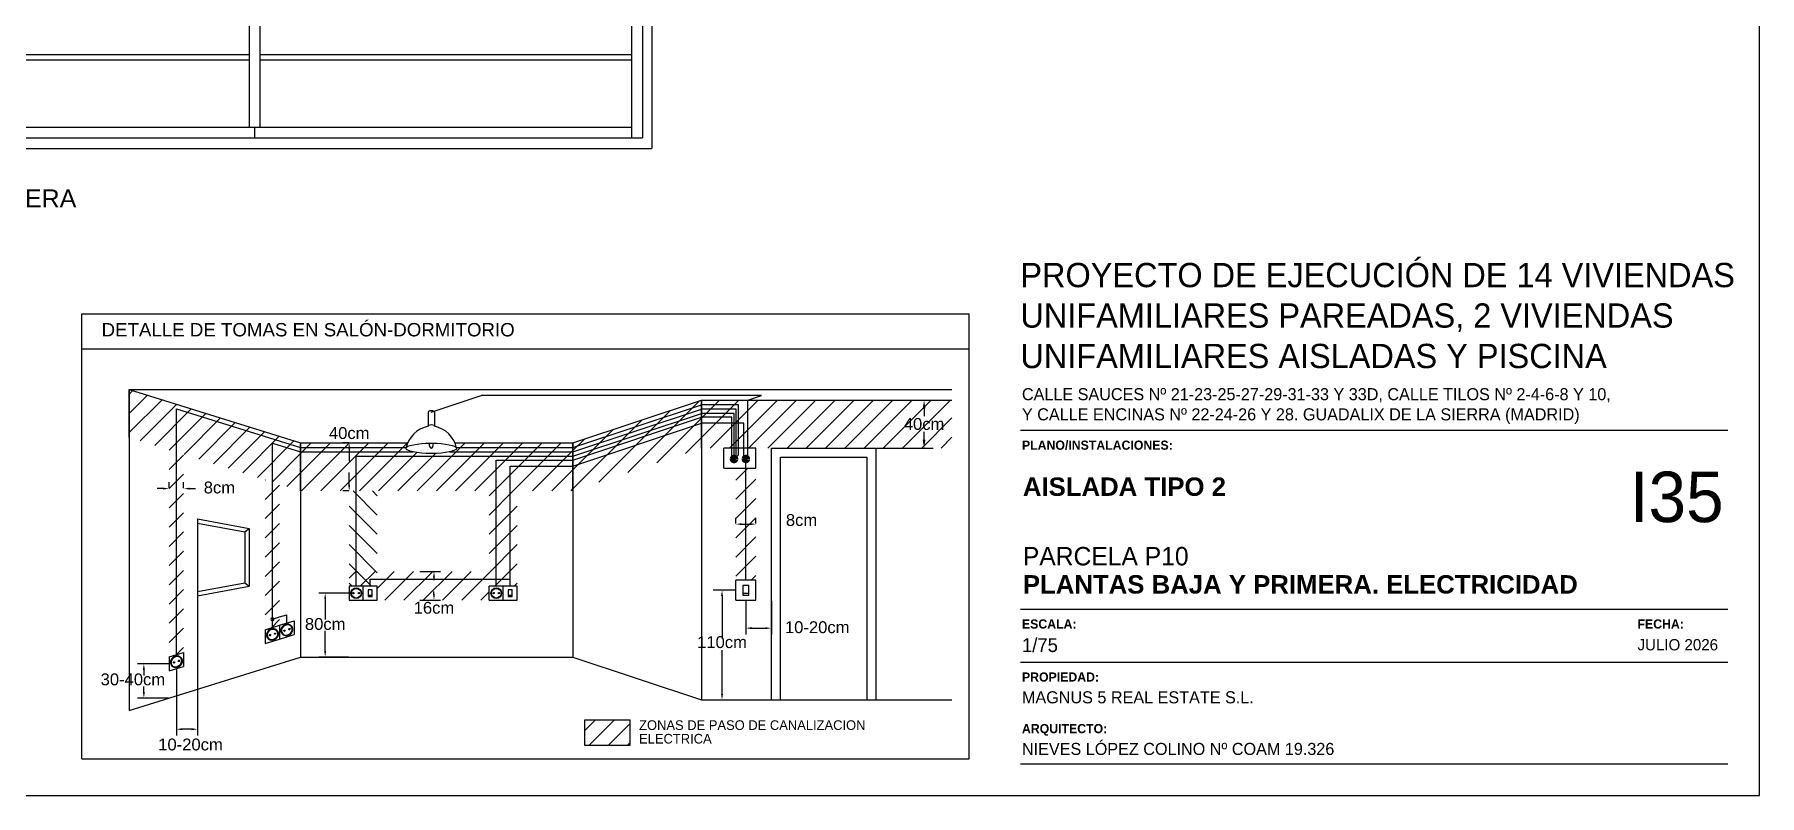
# Model space of a CAD drawing. Header units: millimetres. Extents: x 441156 to 441876, y 4514765 to 4515211.
# Drawn here: x 441377.67 to 441394.01, y 4514917.17 to 4514924.38 of the extents above; entities that cross this region are included whole.
import ezdxf
from ezdxf.enums import TextEntityAlignment as Align

# ---------------------------------------------------------------- set-up
doc = ezdxf.new("R2010")
doc.units = ezdxf.units.MM
doc.linetypes.add('CONTINUA', pattern=[0])
doc.linetypes.add('RAYITAS', pattern=[0.375, 0.25, -0.125])
doc.layers.add('01_cartela', color=6, linetype='Continuous', plot=False)
for name, color, linetype in [('01_mono PRIMERA', 2, 'Continuous'), ('01_proyección', 4, 'RAYITAS'), ('01_texto cartela', 5, 'Continuous'), ('01_textos', 7, 'Continuous'), ('CALEFAC_NOTAS', 7, 'Continuous'), ('CIRCUITOS SUELO RADIANTE', 1, 'Continuous'), ('INGIN ELECTRICIDAD TEXTO', 7, 'Continuous')]:
    doc.layers.add(name, color=color, linetype=linetype)
doc.styles.add('Century Gothic', font='', dxfattribs={"height": 2})
doc.styles.add('Century Gothic_3', font='', dxfattribs={"height": 4.5})
doc.styles.add('Century Gothic_5', font='', dxfattribs={"height": 2.5})
doc.styles.add('Century Gothic_6', font='', dxfattribs={"height": 11})
doc.styles.add('Estilo1', font='swissel.ttf')
doc.styles.add('NIEVES2', font='sanss___.ttf')
doc.styles.add('NIEVES3', font='swisseb.ttf')
doc.styles.add('TEXTOINS_100_Century', font='', dxfattribs={"height": 0.13})
doc.styles.get('Century Gothic').set_extended_font_data('Century Gothic')
doc.styles.get('Century Gothic_3').set_extended_font_data('Century Gothic')
doc.styles.get('Century Gothic_5').set_extended_font_data('Century Gothic')
doc.styles.get('Century Gothic_6').set_extended_font_data('Century Gothic')
doc.styles.get('TEXTOINS_100_Century').set_extended_font_data('Century Gothic')
pattern_1 = [(45, (441315.95127, 4514888.25052), (-0.09113505, 0.09113505), [])]

# ---------------------------------------------------------------- blocks, each defined once
blk = doc.blocks.new('A$C11D349B9')
at = {"layer": '01_mono PRIMERA', "color": 254}
for p, q in [((1.433, 9.295), (1.433, 13.7)), ((2.933, 13.7, 0), (1.433, 13.7, 0)), ((2.933, 13.4, 0), (2.933, 13.7, 0)), ((2.933, 13.7, 0), (4.433, 13.7, 0)), ((5.983, 13.7, 0), (4.433, 13.7, 0)), ((4.433, 13.4, 0), (4.433, 13.7, 0)), ((5.983, 13.4, 0), (5.983, 13.7, 0)), ((7.483, 13.7, 0), (5.983, 13.7, 0)), ((9.553, 13.7, 0), (7.483, 13.7, 0)), ((7.483, 13.4, 0), (7.483, 13.7, 0)), ((9.553, 10.6), (9.553, 13.7)), ((1.733, 13.175), (1.733, 13.4)), ((2.933, 13.4, 0), (1.733, 13.4, 0)), ((2.933, 13.47, 0), (4.433, 13.47, 0)), ((2.933, 13.4, 0), (4.433, 13.4, 0)), ((2.983, 13.47, 0), (2.983, 13.4, 0)), ((2.983, 13.442, 0), (3.383, 13.442, 0)), ((2.983, 13.428, 0), (3.383, 13.428, 0)), ((3.383, 13.47, 0), (3.383, 13.4, 0)), ((3.433, 13.47, 0), (3.433, 13.4, 0)), ((3.483, 13.47, 0), (3.483, 13.4, 0)), ((3.483, 13.442, 0), (4.383, 13.442, 0)), ((3.483, 13.428, 0), (4.383, 13.428, 0)), ((4.383, 13.47, 0), (4.383, 13.4, 0)), ((4.968, 13.4, 0), (4.433, 13.4, 0)), ((4.968, 9.665), (4.968, 13.4)), ((5.458, 13.4, 0), (5.983, 13.4, 0)), ((7.483, 13.47, 0), (5.983, 13.47, 0)), ((7.483, 13.4, 0), (5.983, 13.4, 0)), ((6.033, 13.47, 0), (6.033, 13.4, 0)), ((6.933, 13.442, 0), (6.033, 13.442, 0)), ((6.933, 13.428, 0), (6.033, 13.428, 0)), ((6.933, 13.47, 0), (6.933, 13.4, 0)), ((6.983, 13.47, 0), (6.983, 13.4, 0)), ((7.033, 13.47, 0), (7.033, 13.4, 0)), ((7.433, 13.442, 0), (7.033, 13.442, 0)), ((7.433, 13.428, 0), (7.033, 13.428, 0)), ((7.433, 13.47, 0), (7.433, 13.4, 0)), ((9.253, 13.4, 0), (7.483, 13.4, 0)), ((9.253, 13.175), (9.253, 13.4)), ((1.733, 9.665), (1.733, 12.825)), ((5.068, 9.665), (5.068, 12.825)), ((9.253, 11.025), (9.253, 12.825)), ((9.128, 10.75), (6.603, 10.75)), ((6.603, 9.665), (6.603, 10.75)), ((8.953, 10.65), (6.703, 10.65)), ((6.703, 9.565), (6.703, 10.65)), ((6.973, 9.665), (6.973, 10.65)), ((7.243, 9.665), (7.243, 10.65)), ((7.513, 9.665), (7.513, 10.65)), ((7.783, 9.665), (7.783, 10.65)), ((8.053, 9.75), (8.053, 10.65)), ((8.053, 9.75), (8.953, 10.65)), ((8.953, 9.405), (8.953, 10.65)), ((9.353, 9.405), (9.353, 10.6)), ((9.353, 10.6, 0), (9.553, 10.6, 0)), ((4.877, 10.388), (4.835, 10.388)), ((4.835, 10.388), (4.835, 9.665)), ((4.877, 10.388), (4.877, 9.565)), ((5.789, 10.388), (5.831, 10.388)), ((5.789, 10.388), (5.789, 9.565)), ((5.831, 10.388), (5.831, 9.665)), ((4.102, 9.665), (1.733, 9.665)), ((4.152, 9.665), (4.102, 9.665)), ((4.102, 9.665), (4.102, 9.565)), ((4.152, 9.665), (4.152, 9.565)), ((4.927, 9.665), (4.835, 9.665)), ((4.927, 9.665), (4.927, 9.565)), ((4.927, 9.665), (4.968, 9.665)), ((5.739, 9.665), (5.068, 9.665)), ((5.739, 9.665), (5.831, 9.665)), ((5.739, 9.665), (5.739, 9.565)), ((6.514, 9.665), (6.564, 9.665)), ((6.514, 9.665), (6.514, 9.565)), ((6.603, 9.665), (6.564, 9.665)), ((6.564, 9.665), (6.603, 9.665)), ((6.564, 9.665), (6.564, 9.565)), ((6.703, 9.665), (8.053, 9.665)), ((8.053, 9.75), (8.953, 9.75)), ((8.053, 9.48), (8.053, 9.75)), ((3.968, 9.565), (2.608, 9.565, 0)), ((2.608, 9.38, 0), (2.608, 9.565, 0)), ((3.968, 9.515), (3.968, 9.565)), ((3.968, 9.515), (3.968, 9.423)), ((3.968, 9.515), (4.068, 9.515)), ((4.102, 9.565), (4.068, 9.565)), ((4.068, 9.515), (4.068, 9.565)), ((4.068, 9.465), (4.068, 9.515)), ((4.102, 9.565), (4.152, 9.565)), ((4.877, 9.565), (4.927, 9.565)), ((5.739, 9.565), (4.927, 9.565)), ((5.789, 9.565), (5.739, 9.565)), ((6.564, 9.565), (6.514, 9.565)), ((6.703, 9.565), (6.564, 9.565)), ((6.703, 9.565), (6.703, 8.58)), ((6.703, 9.565), (8.053, 9.565)), ((6.973, 9.565), (6.973, 8.58)), ((7.243, 9.565), (7.243, 8.58)), ((7.513, 9.565), (7.513, 8.58)), ((7.783, 9.565), (7.783, 8.58)), ((8.053, 9.48), (8.953, 9.48)), ((8.053, 9.48), (8.053, 8.58)), ((8.053, 9.48), (8.953, 8.58)), ((2.608, 9.38, 0), (1.858, 9.38, 0)), ((1.858, 9.295), (1.858, 9.38, 0)), ((1.858, 7.955), (1.858, 9.355)), ((2.608, 9.355), (1.858, 9.355)), ((2.582, 9.329), (1.884, 9.329)), ((1.884, 9.329), (1.884, 7.981)), ((2.582, 7.981), (2.582, 9.329)), ((2.608, 9.355), (2.608, 9.38, 0)), ((2.608, 7.955), (2.608, 9.355)), ((3.244, 9.465), (3.244, 9.423)), ((3.244, 9.465), (4.068, 9.465)), ((3.244, 9.423), (3.968, 9.423)), ((8.953, 9.405), (8.953, 8.655)), ((8.953, 9.405), (9.353, 9.405)), ((8.953, 9.355), (9.023, 9.355)), ((8.981, 8.705), (8.981, 9.355)), ((8.995, 8.705), (8.995, 9.355)), ((9.023, 9.405), (9.023, 8.655)), ((9.353, 9.405), (9.353, 8.655)), ((1.858, 9.295, 0), (1.433, 9.295)), ((1.433, 8.595), (1.433, 9.295)), ((1.788, 8.595), (1.788, 9.295)), ((1.858, 9.245), (1.788, 9.245)), ((1.816, 8.645), (1.816, 9.245)), ((1.83, 8.645), (1.83, 9.245)), ((1.858, 8.595), (1.858, 9.295)), ((2.118, 9.275), (2.348, 9.275)), ((1.977, 8.237), (1.963, 9.116)), ((2.019, 8.237), (2.007, 8.989)), ((2.143, 9.115), (2.323, 9.115)), ((2.447, 8.237), (2.459, 8.989)), ((2.489, 8.237), (2.503, 9.116)), ((3.968, 8.74), (3.968, 8.69)), ((3.968, 8.74), (4.068, 8.74)), ((3.968, 7.955), (3.968, 8.69)), ((3.968, 8.69), (4.068, 8.69)), ((4.068, 8.69), (4.068, 8.74)), ((4.068, 8.58), (4.068, 8.69)), ((8.953, 8.705), (9.023, 8.705)), ((1.433, 7.68), (1.433, 8.595)), ((1.433, 8.595), (1.858, 8.595)), ((1.858, 8.645), (1.788, 8.645)), ((1.858, 8.595), (1.858, 7.955)), ((3.069, 8.545, 0), (2.897, 8.545, 0)), ((3.968, 8.505), (3.358, 8.505, 0)), ((3.358, 7.955, 0), (3.358, 8.505, 0)), ((4.068, 8.58), (4.268, 8.58)), ((4.068, 8.53), (4.068, 7.955)), ((4.068, 8.53), (4.068, 7.955)), ((4.068, 8.53), (4.218, 8.53)), ((4.218, 8.53), (4.218, 7.955)), ((5.283, 8.58, 0), (4.268, 8.58)), ((4.268, 8.58), (4.268, 7.955)), ((5.283, 8.555, 0), (4.268, 8.555)), ((5.419, 8.58), (5.283, 8.58)), ((5.283, 8.58, 0), (5.283, 7.955, 0)), ((5.419, 8.58), (5.469, 8.58)), ((5.419, 8.48), (5.419, 8.58)), ((5.469, 8.48), (5.469, 8.58)), ((6.194, 7.756), (6.194, 8.58)), ((6.194, 8.58), (6.244, 8.58)), ((8.953, 8.58), (6.244, 8.58)), ((6.244, 8.48), (6.244, 8.58)), ((8.953, 8.655), (9.353, 8.655)), ((8.953, 8.655), (8.953, 8.58)), ((9.353, 3), (9.353, 8.655)), ((2.847, 8.495, 0), (2.843, 8.285, 0)), ((2.943, 8.305, 0), (2.943, 8.365, 0)), ((3.023, 8.305, 0), (3.023, 8.365, 0)), ((3.119, 8.495, 0), (3.123, 8.285, 0)), ((5.419, 8.48), (5.383, 8.48)), ((5.383, 8.48, 0), (5.383, 7.855, 0)), ((5.469, 8.48), (5.419, 8.48)), ((6.244, 8.48), (6.153, 8.48)), ((6.153, 7.756), (6.153, 8.48)), ((6.283, 8.48), (6.244, 8.48)), ((6.283, 8.48), (6.244, 8.48)), ((6.283, 7.855), (6.283, 8.48)), ((6.333, 8.205), (6.333, 8.48)), ((6.783, 8.48), (6.333, 8.48)), ((6.783, 8.48), (6.783, 7.905)), ((8.928, 8.48), (6.833, 8.48)), ((6.833, 8.48), (6.833, 7.855)), ((3.073, 8.235, 0), (2.893, 8.235, 0)), ((3.013, 8.295, 0), (2.953, 8.295, 0)), ((6.333, 8.205), (6.633, 8.205)), ((6.633, 7.905), (6.633, 8.205)), ((2.066, 8.035), (2.027, 7.995)), ((2.067, 8.012), (2.133, 8.012)), ((2.067, 8.012), (2.067, 7.997)), ((2.167, 8.05), (2.102, 8.05)), ((2.167, 8.092), (2.22, 8.092)), ((2.167, 8.05), (2.22, 8.05)), ((2.22, 8.005), (2.22, 8.142)), ((2.246, 8.142), (2.246, 8.005)), ((2.246, 8.092), (2.299, 8.092)), ((2.246, 8.05), (2.299, 8.05)), ((2.299, 8.05), (2.364, 8.05)), ((2.399, 8.012), (2.333, 8.012)), ((2.399, 7.997), (2.399, 8.012)), ((2.4, 8.035), (2.439, 7.995)), ((2.817, 8.082, 0), (2.815, 7.955, 0)), ((3.149, 8.082, 0), (3.151, 7.955, 0)), ((3.648, 8.111, 0), (3.678, 8.112, 0)), ((3.968, 7.955, 0), (1.858, 7.955, 0)), ((2.608, 7.955), (1.858, 7.955)), ((1.884, 7.981), (2.582, 7.981)), ((2.067, 7.997), (2.133, 7.997)), ((2.133, 5.055), (2.133, 7.855)), ((5.383, 7.855, 0), (2.133, 7.855, 0)), ((2.333, 7.997), (2.399, 7.997)), ((3.566, 7.957, 0), (3.567, 7.972, 0)), ((3.757, 7.955, 0), (3.569, 7.955, 0)), ((3.76, 7.957, 0), (3.759, 7.972, 0)), ((4.218, 7.955), (4.068, 7.955)), ((5.283, 7.955), (4.268, 7.955)), ((6.283, 7.855), (6.833, 7.855)), ((6.633, 7.905), (6.783, 7.905)), ((8.428, 7.855), (6.833, 7.855)), ((8.428, 6.63), (8.428, 7.855)), ((8.928, 7.855, 0), (9.053, 7.855, 0)), ((9.053, 6.63), (9.053, 7.855)), ((6.194, 7.756), (6.153, 7.756)), ((1.833, 7.68), (1.433, 7.68)), ((1.833, 4.63), (1.833, 7.68)), ((6.408, 6.63), (6.408, 5.055)), ((7.133, 6.63, 0), (6.408, 6.63)), ((7.133, 6.63, 0), (7.133, 6.53, 0)), ((8.328, 6.63, 0), (9.053, 6.63, 0)), ((8.328, 6.53, 0), (8.328, 6.63, 0)), ((6.508, 6.53), (6.508, 5.055)), ((7.133, 6.53, 0), (6.508, 6.53, 0)), ((7.133, 6.53, 0), (6.508, 6.53, 0)), ((7.133, 4.93, 0), (7.133, 6.53, 0)), ((8.328, 6.53, 0), (8.928, 6.53, 0)), ((8.378, 6.53, 0), (8.378, 4.93, 0)), ((8.928, 6.53, 0), (8.928, 4.93, 0)), ((8.926, 6.215, 0), (8.911, 6.214, 0)), ((8.928, 6.212, 0), (8.928, 6.024, 0)), ((8.771, 6.103, 0), (8.771, 6.134, 0)), ((8.926, 6.022, 0), (8.911, 6.023, 0)), ((8.926, 5.438, 0), (8.911, 5.437, 0)), ((8.928, 5.247, 0), (8.928, 5.435, 0)), ((8.771, 5.356, 0), (8.771, 5.326, 0)), ((8.926, 5.244, 0), (8.911, 5.245, 0)), ((2.258, 4.93), (2.828, 4.93, 0)), ((2.828, 4.93), (2.828, 4.63)), ((5.628, 4.93, 0), (2.828, 4.93)), ((2.878, 4.93), (2.878, 4.86)), ((4.578, 4.93, 0), (4.578, 4.86, 0)), ((4.628, 4.93, 0), (4.628, 4.86, 0)), ((4.678, 4.93, 0), (4.678, 4.86, 0)), ((5.578, 4.93, 0), (5.578, 4.86, 0)), ((5.628, 4.93, 0), (6.283, 4.93, 0)), ((5.628, 4.93, 0), (5.628, 4.63, 0)), ((6.408, 5.055), (6.283, 5.055)), ((6.283, 4.93, 0), (6.283, 5.055, 0)), ((6.358, 5.055), (6.358, 5.055)), ((6.508, 5.055), (6.633, 5.055)), ((6.558, 5.055), (6.558, 5.055)), ((6.633, 4.93, 0), (6.633, 5.055, 0)), ((6.633, 4.93, 0), (7.133, 4.93, 0)), ((7.133, 4.05, 0), (7.133, 4.93, 0)), ((8.328, 4.93, 0), (8.928, 4.93)), ((8.328, 4.93, 0), (8.328, 4.894, 0)), ((5.628, 4.86, 0), (2.828, 4.86)), ((2.878, 4.902, 0), (4.578, 4.902, 0)), ((2.878, 4.888, 0), (4.578, 4.888, 0)), ((5.578, 4.902, 0), (4.678, 4.902, 0)), ((5.578, 4.888, 0), (4.678, 4.888, 0)), ((8.328, 4.894, 0), (8.328, 4.866, 0)), ((8.328, 4.866, 0), (8.328, 4.83, 0)), ((8.328, 4.83, 0), (8.928, 4.83)), ((8.928, 4.83, 0), (8.928, 3.3, 0)), ((1.833, 4.63), (2.828, 4.63)), ((1.833, 3), (1.833, 4.63)), ((1.853, 4.63), (1.853, 3.02)), ((1.883, 4.63), (1.883, 3.05)), ((2.828, 4.63), (5.628, 4.63, 0)), ((5.628, 4.63), (6.808, 4.63)), ((6.808, 3), (6.808, 4.63)), ((8.387, 4.584, 0), (8.597, 4.588, 0)), ((8.801, 4.614, 0), (8.928, 4.616, 0)), ((8.338, 4.534, 0), (8.338, 4.362, 0)), ((8.578, 4.488, 0), (8.518, 4.488, 0)), ((8.588, 4.478, 0), (8.588, 4.418, 0)), ((8.648, 4.538, 0), (8.648, 4.358, 0)), ((8.387, 4.312, 0), (8.597, 4.308, 0)), ((8.578, 4.408, 0), (8.518, 4.408, 0)), ((8.801, 4.282, 0), (8.928, 4.28, 0)), ((7.233, 3.3), (7.383, 3.3)), ((8.083, 3.3, 0), (7.383, 3.3, 0)), ((7.383, 3.3, 0), (7.383, 3, 0)), ((7.433, 3.3, 0), (7.433, 3.23, 0)), ((8.033, 3.272, 0), (7.433, 3.272, 0)), ((8.033, 3.3, 0), (8.033, 3.23, 0)), ((8.083, 3.3), (8.928, 3.3)), ((8.083, 3.3, 0), (8.083, 3, 0)), ((8.083, 3.23, 0), (7.383, 3.23, 0)), ((8.033, 3.258, 0), (7.433, 3.258, 0)), ((1.833, 3), (6.808, 3)), ((1.833, 3), (1.833, 0)), ((1.853, 3.02), (6.808, 3.02)), ((1.883, 3.05), (6.808, 3.05)), ((1.923, 3), (1.923, 0.1)), ((2.023, 0.1), (2.023, 3)), ((5.543, 0.2, 0), (5.543, 3, 0)), ((5.643, 0.2, 0), (5.643, 3, 0)), ((6.808, 3), (7.383, 3)), ((8.083, 3, 0), (7.383, 3, 0)), ((8.083, 3), (9.353, 3, 0)), ((9.163, 0.1, 0), (9.163, 3, 0)), ((9.263, 3, 0), (9.263, 0.1, 0)), ((9.353, 3, 0), (9.353, 0, 0)), ((2.023, 2.9, 0), (5.543, 2.9, 0)), ((5.643, 2.9, 0), (9.163, 2.9, 0)), ((5.543, 2.262, 0), (2.023, 2.262, 0)), ((5.543, 2.212, 0), (2.023, 2.212, 0)), ((9.163, 2.262, 0), (5.643, 2.262, 0)), ((9.163, 2.212, 0), (5.643, 2.212, 0)), ((5.543, 1.575, 0), (2.023, 1.575, 0)), ((5.543, 1.525, 0), (2.023, 1.525, 0)), ((9.163, 1.575, 0), (5.643, 1.575, 0)), ((9.163, 1.525, 0), (5.643, 1.525, 0)), ((5.543, 0.887, 0), (2.023, 0.887, 0)), ((5.543, 0.837, 0), (2.023, 0.837, 0)), ((9.163, 0.887, 0), (5.643, 0.887, 0)), ((9.163, 0.837, 0), (5.643, 0.837, 0)), ((2.023, 0.2, 0), (9.163, 0.2, 0)), ((5.593, 0.1, 0), (5.593, 0.2, 0)), ((5.593, 0.1, 0), (5.593, 0.2, 0)), ((1.923, 0.1, 0), (9.263, 0.1, 0)), ((1.833, 0, 0), (9.353, 0, 0))]:
    blk.add_line(p, q, dxfattribs=at)
for points in [[(5.458, 13.4), (5.458, 12.825)], [(1.733, 13.175), (1.858, 13.175), (1.858, 12.825)], [(9.253, 12.825), (9.128, 12.825), (9.128, 13.175)], [(9.128, 13.175), (9.253, 13.175)], [(1.858, 12.825), (1.733, 12.825)], [(5.458, 12.825), (5.068, 12.825)], [(9.128, 10.75), (9.128, 11.025)], [(9.128, 11.025), (9.253, 11.025)], [(8.928, 8.48), (8.928, 7.855)], [(2.133, 5.055), (2.258, 5.055), (2.258, 4.93)], [(7.233, 3.3), (7.233, 4.05), (7.133, 4.05)]]:
    blk.add_lwpolyline(points, dxfattribs=at)
for points in [[(1.808, 12.875), (1.558, 12.875), (1.558, 13.125), (1.808, 13.125), (1.808, 12.875)], [(5.408, 12.875), (5.158, 12.875), (5.158, 13.125), (5.408, 13.125), (5.408, 12.875)], [(9.178, 13.125), (9.428, 13.125), (9.428, 12.875), (9.178, 12.875), (9.178, 13.125)], [(9.178, 10.975), (9.428, 10.975), (9.428, 10.725), (9.178, 10.725), (9.178, 10.975)], [(2.538, 9.45), (1.858, 9.45), (1.858, 9.595), (2.538, 9.595)], [(1.808, 7.905), (1.558, 7.905), (1.558, 8.155), (1.808, 8.155), (1.808, 7.905)], [(6.583, 7.905), (6.333, 7.905), (6.333, 8.155), (6.583, 8.155), (6.583, 7.905)], [(8.978, 7.905), (9.228, 7.905), (9.228, 8.155), (8.978, 8.155), (8.978, 7.905)], [(2.208, 4.755), (1.958, 4.755), (1.958, 5.005), (2.208, 5.005), (2.208, 4.755)], [(6.583, 4.755), (6.333, 4.755), (6.333, 5.005), (6.583, 5.005), (6.583, 4.755)], [(8.978, 4.755), (9.228, 4.755), (9.228, 5.005), (8.978, 5.005), (8.978, 4.755)], [(8.928, 4.05), (7.233, 4.05), (7.233, 3.3), (8.928, 3.3)], [(8.878, 4), (7.283, 4), (7.283, 3.35), (8.878, 3.35)], [(6.933, 3.125), (7.183, 3.125), (7.183, 3.375), (6.933, 3.375), (6.933, 3.125)], [(8.978, 3.125), (9.228, 3.125), (9.228, 3.375), (8.978, 3.375), (8.978, 3.125)]]:
    blk.add_lwpolyline(points, close=True, dxfattribs=at)
at = {"layer": '01_mono PRIMERA', "color": 254, "elevation": 0, "flags": 128}
for points in [[(3.164, 7.955, 0.414214), (3.168, 7.959), (3.168, 7.96), (3.158, 8.58, 0.436396), (3.154, 8.585), (2.812, 8.585, 0.436396), (2.808, 8.58), (2.798, 7.96), (2.798, 7.959, 0.414214), (2.802, 7.955)], [(8.928, 4.629, 0.414214), (8.924, 4.633), (8.923, 4.633), (8.302, 4.623, 0.436396), (8.298, 4.619), (8.298, 4.277, 0.436396), (8.302, 4.273), (8.923, 4.263), (8.924, 4.263, 0.414214), (8.928, 4.267)]]:
    blk.add_lwpolyline(points, format="xyb", close=True, dxfattribs=at)
at = {"layer": '01_mono PRIMERA', "color": 254, "elevation": 0}
blk.add_lwpolyline([(7.778, 4.894), (8.928, 4.894), (8.928, 4.866), (7.778, 4.866)], close=True, dxfattribs=at)
at = {"layer": '01_mono PRIMERA', "color": 254}
for centre, radius in [((2.233, 8.265), 0.0275), ((2.863, 8.175, 0), 0.01), ((3.103, 8.175, 0), 0.01), ((3.663, 8.202, 0), 0.036), ((2.983, 8.035, 0), 0.051), ((8.68, 6.118, 0), 0.036), ((8.68, 5.341, 0), 0.036), ((8.708, 4.568, 0), 0.01), ((8.848, 4.448, 0), 0.051), ((8.708, 4.328, 0), 0.01)]:
    blk.add_circle(centre, radius, dxfattribs=at)
for centre, radius, start, end in [((4.877, 9.665), 0.725, 93.2758, 180), ((5.789, 9.665), 0.725, 0, 86.7242), ((3.968, 9.465), 0.725, 183.2758, 270), ((2.117, 9.121), 0.154, 89.317, 181.6763), ((2.349, 9.121), 0.154, 358.3237, 90.683), ((2.139, 8.982), 0.132, 88.598, 177.0747), ((2.327, 8.982), 0.132, 2.9253, 91.402), ((2.897, 8.495, 0), 0.05, 90, 179.076), ((3.069, 8.495, 0), 0.05, 0.924, 90), ((2.983, 8.365, 0), 0.04, 0, 180), ((3.663, 8.202, 0), 0.243, 294.8749, 245.1251), ((3.663, 8.202, 0), 0.213, 292.0656, 248.0564), ((6.194, 8.48), 0.725, 180, 266.7242), ((2.167, 8.24), 0.19, 180.9132, 270), ((2.167, 8.24), 0.148, 180.8545, 270), ((2.299, 8.24), 0.148, 270, 359.079), ((2.299, 8.24), 0.19, 270, 359.0249), ((2.893, 8.285, 0), 0.05, 179.076, 270), ((2.953, 8.305, 0), 0.01, 180, 270), ((3.013, 8.305, 0), 0.01, 270, 0), ((3.073, 8.285, 0), 0.05, 270, 0.924), ((2.102, 8), 0.05, 90, 135), ((2.133, 8.005), 0.017, 206.179, 153.821), ((2.133, 8.005), 0.0075, 270, 90), ((2.233, 8.005), 0.019, 133.1736, 46.8264), ((2.333, 8.005), 0.017, 26.179, 333.821), ((2.333, 8.005), 0.0075, 90, 270), ((2.364, 8), 0.05, 45.1537, 90), ((2.824, 8.081, 0), 0.007, 93.0641, 179.076), ((2.983, 5.11, 0), 2.982, 86.9359, 93.0641), ((3.142, 8.081, 0), 0.007, 0.924, 86.9359), ((3.859, 7.958, 0), 0.279, 163.1835, 180.617), ((3.729, 7.997, 0), 0.143, 134.3044, 163.1835), ((3.663, 8.064, 0), 0.0498, 107.9532, 134.3044), ((3.663, 8.064, 0), 0.0498, 45.6956, 72.5904), ((3.598, 7.997, 0), 0.143, 16.8165, 45.6956), ((3.468, 7.958, 0), 0.279, 359.383, 16.8165), ((1.991, 8.031), 0.05, 270, 314.9968), ((2.233, 8.005), 0.013, 180, 0), ((2.475, 8.031), 0.05, 224.9908, 270), ((3.554, 7.971, 0), 0.0128, 3.786, 59.4709), ((3.569, 7.957, 0), 0.0027, 186.6841, 270), ((3.757, 7.957, 0), 0.0027, 270, 353.3159), ((3.772, 7.971, 0), 0.0128, 120.5291, 176.214), ((8.68, 6.118, 0), 0.243, 24.8749, 335.1251), ((8.68, 6.118, 0), 0.213, 22.0656, 338.0564), ((8.912, 6.227, 0), 0.0128, 210.5291, 266.214), ((8.925, 6.212, 0), 0.0027, 0, 83.3159), ((8.819, 6.119, 0), 0.0498, 135.6956, 162.5904), ((8.819, 6.119, 0), 0.0498, 197.9532, 224.3044), ((8.886, 6.053, 0), 0.143, 106.8165, 135.6956), ((8.886, 6.184, 0), 0.143, 224.3044, 253.1835), ((8.925, 5.923, 0), 0.279, 89.383, 106.8165), ((8.925, 6.314, 0), 0.279, 253.1835, 270.617), ((8.912, 6.01, 0), 0.0128, 93.786, 149.4709), ((8.925, 6.024, 0), 0.0027, 276.6841, 0), ((8.68, 5.341, 0), 0.243, 24.8749, 335.1251), ((8.68, 5.341, 0), 0.213, 21.9436, 337.9344), ((8.886, 5.275, 0), 0.143, 106.8165, 135.6956), ((8.925, 5.145, 0), 0.279, 89.383, 106.8165), ((8.912, 5.45, 0), 0.0128, 210.5291, 266.214), ((8.925, 5.435, 0), 0.0027, 0, 83.3159), ((8.819, 5.341, 0), 0.0498, 135.6956, 162.0468), ((8.819, 5.341, 0), 0.0498, 197.4096, 224.3044), ((8.886, 5.406, 0), 0.143, 224.3044, 253.1835), ((8.925, 5.536, 0), 0.279, 253.1835, 270.617), ((8.912, 5.232, 0), 0.0128, 93.786, 149.4709), ((8.925, 5.247, 0), 0.0027, 276.6841, 0), ((8.388, 4.534, 0), 0.05, 90.924, 180), ((8.598, 4.538, 0), 0.05, 0, 90.924), ((11.772, 4.448, 0), 2.982, 176.9359, 183.0641), ((8.801, 4.607, 0), 0.007, 90.924, 176.9359), ((8.518, 4.448, 0), 0.04, 90, 270), ((8.578, 4.478, 0), 0.01, 0, 90), ((8.578, 4.418, 0), 0.01, 270, 0), ((8.388, 4.362, 0), 0.05, 180, 269.076), ((8.598, 4.358, 0), 0.05, 269.076, 0), ((8.801, 4.289, 0), 0.007, 183.0641, 269.076), ((8.568, 3.675), 0.04, 0.0137, 180.0137), ((8.568, 3.675), 0.04, 180.0137, 0.0137)]:
    blk.add_arc(centre, radius, start, end, dxfattribs=at)
at = {"layer": '01_mono PRIMERA', "color": 254, "extrusion": (0, 0, -1)}
blk.add_ellipse((2.233, 8.142), major_axis=(-0.013, 0), ratio=0.955769, start_param=0, end_param=3.141593, dxfattribs=at)
at = {"layer": '01_proyección', "color": 120, "ltscale": 0.25}
for p, q in [((5.693, 11.265, 0), (5.068, 11.265, 0)), ((5.693, 11.165, 0), (5.068, 11.165, 0)), ((5.693, 11.265, 0), (5.693, 9.665, 0)), ((4.068, 10.265), (1.733, 10.265)), ((3.968, 9.665, 0), (3.968, 10.265, 0)), ((4.068, 9.665, 0), (4.068, 10.265, 0))]:
    blk.add_line(p, q, dxfattribs=at)
at = {"layer": '01_mono PRIMERA', "color": 254, "style": 'NIEVES2'}
for s, height, p in [('2', 0.103, (6.772, 10.517)), ('3', 0.103, (7.042, 10.517)), ('6', 0.103, (7.852, 10.517)), ('4', 0.103, (7.312, 10.517)), ('5', 0.103, (7.582, 10.517)), ('7', 0.103, (8.122, 10.517)), ('8', 0.103, (8.878, 10.416)), ('9', 0.103, (8.878, 9.606)), ('10', 0.1026, (8.843, 9.336)), ('17', 0.1026, (6.615, 8.615)), ('16', 0.1026, (6.885, 8.615)), ('15', 0.1026, (7.155, 8.615)), ('14', 0.1026, (7.425, 8.615)), ('13', 0.1026, (7.695, 8.615)), ('12', 0.1026, (7.965, 8.615)), ('11', 0.1026, (8.724, 8.615))]:
    blk.add_text(s, height=height, dxfattribs=at).set_placement(p, align=Align.CENTER)

msp = doc.modelspace()

# ---------------------------------------------------------------- hatches: boundary and pattern name
at = {"layer": 'INGIN ELECTRICIDAD TEXTO'}
h = msp.add_hatch(dxfattribs=at)
h.set_pattern_fill('ANSI31', color=4, scale=0.040594, style=0)
h.set_pattern_definition(pattern_1)
h.paths.add_polyline_path([(441378.56520928, 4514920.56298286), (441378.56520928, 4514921.0176303), (441380.18895013, 4514920.51021128), (441380.18895013, 4514920.05556384)])
h = msp.add_hatch(dxfattribs=at)
h.set_pattern_fill('ANSI31', color=4, scale=0.040594, style=0)
h.set_pattern_definition(pattern_1)
h.paths.add_polyline_path([(441382.77029531, 4514920.05556384), (441382.77029531, 4514920.51021128), (441383.98810095, 4514920.9161465), (441383.98810095, 4514920.46149906)])
edge = h.paths.add_edge_path()
edge.add_line((441382.75217728, 4514920.05556384), (441382.77029531, 4514920.07368187))
h = msp.add_hatch(dxfattribs=at)
h.set_pattern_fill('ANSI31', color=4, scale=0.040594, style=0)
h.set_pattern_definition(pattern_1)
h.paths.add_polyline_path([(441386.35924258, 4514920.46149906), (441386.35924258, 4514920.9161465), (441383.98810095, 4514920.9161465), (441383.98810095, 4514920.46149906)])
h = msp.add_hatch(dxfattribs=at)
h.set_pattern_fill('ANSI31', color=4, scale=0.040594, style=0)
h.set_pattern_definition(pattern_1)
h.paths.add_polyline_path([(441378.94561044, 4514918.48167385), (441379.08216468, 4514918.52434705), (441379.08216468, 4514920.4014343), (441378.94561044, 4514920.4441075)])
h = msp.add_hatch(dxfattribs=at)
h.set_pattern_fill('ANSI31', color=4, scale=0.040594, style=0)
h.set_pattern_definition(pattern_1)
h.paths.add_polyline_path([(441384.50321025, 4514919.20998961), (441384.31285682, 4514919.20998961), (441384.31285682, 4514920.27127404), (441384.50321025, 4514920.27127404)])
h = msp.add_hatch(dxfattribs=at)
h.set_pattern_fill('ANSI31', color=4, scale=0.040594, style=0)
h.set_pattern_definition([(135, (441446.94167, 4514888.25052), (0.09113505, 0.09113505), [])])
h.paths.add_polyline_path([(441380.91627588, 4514920.05556384), (441380.64978108, 4514920.05556384), (441380.64978108, 4514919.15292211), (441380.78302848, 4514919.15292211), (441380.91627588, 4514919.15292211)])
h = msp.add_hatch(dxfattribs=at)
h.set_pattern_fill('ANSI31', color=4, scale=0.040594, style=0)
h.set_pattern_definition(pattern_1)
h.paths.add_polyline_path([(441381.97666438, 4514920.05556384), (441382.24315918, 4514920.05556384), (441382.24315918, 4514919.15292211), (441382.10991178, 4514919.15292211), (441381.97666438, 4514919.15292211)])
h = msp.add_hatch(dxfattribs=at)
h.set_pattern_fill('ANSI31', color=4, scale=0.040594, style=0)
h.set_pattern_definition(pattern_1)
h.paths.add_polyline_path([(441381.97666438, 4514919.0197646), (441380.91627588, 4514919.0197646), (441380.91627588, 4514919.15292211), (441380.78302848, 4514919.15292211), (441380.64978108, 4514919.15292211), (441380.64978108, 4514919.29294484), (441381.97666438, 4514919.29294484)])
h = msp.add_hatch(dxfattribs=at)
h.set_pattern_fill('ANSI31', color=4, scale=0.040594, style=0)
h.set_pattern_definition([(45, (441313.36184, 4514889.09434), (-0.09113505, 0.09113505), [])])
h.paths.add_polyline_path([(441382.87894346, 4514917.64488756), (441383.31299788, 4514917.64488756), (441383.31299788, 4514917.88332822), (441382.87894346, 4514917.88332822)])

# ---------------------------------------------------------------- linework, layer by layer
at = {"layer": '01_cartela', "color": 3}
msp.add_lwpolyline([(441363.37182267, 4514938.70368948), (441363.37182267, 4514917.16866547), (441394.00981074, 4514917.16866547), (441394.00981074, 4514938.70368948)], close=True, dxfattribs=at)
at = {"layer": '01_texto cartela', "color": 5}
for p, q in [((441387.00853759, 4514920.62957194), (441393.70981074, 4514920.62957194)), ((441387.00853759, 4514918.93519257), (441393.70981074, 4514918.93519257)), ((441387.00853759, 4514918.43287313), (441393.70981074, 4514918.43287313)), ((441387.00853759, 4514917.46866547), (441393.70981074, 4514917.46866547))]:
    msp.add_line(p, q, dxfattribs=at)
at = {"layer": 'CALEFAC_NOTAS', "color": 7}
msp.add_line((441378.11870614, 4514921.73409708), (441386.52333147, 4514921.73409708), dxfattribs=at)
at = {"layer": 'CIRCUITOS SUELO RADIANTE', "color": 7}
for p, q in [((441378.11870614, 4514917.51479844), (441378.11870614, 4514921.73409708)), ((441386.52333147, 4514917.51479844), (441386.52333147, 4514921.73409708)), ((441378.11870614, 4514921.40199708), (441386.52333147, 4514921.40199708)), ((441378.11870614, 4514917.51479844), (441386.52333147, 4514917.51479844))]:
    msp.add_line(p, q, dxfattribs=at)
at = {"layer": 'INGIN ELECTRICIDAD TEXTO', "color": 4}
for p, q in [((441378.56520928, 4514921.0176303), (441378.56520928, 4514917.97311619)), ((441378.56520928, 4514921.0176303), (441386.35924258, 4514921.0176303)), ((441378.56520928, 4514921.0176303), (441380.18895013, 4514920.51021128)), ((441378.56520928, 4514920.56298286), (441378.56520928, 4514921.0176303)), ((441379.01388756, 4514918.50301045), (441379.01388756, 4514920.8329293)), ((441379.01388756, 4514920.8329293), (441380.18895013, 4514920.46572225)), ((441381.42824472, 4514920.8014118), (441381.90138405, 4514920.95912491)), ((441384.55726554, 4514920.95912491), (441381.90138405, 4514920.95912491)), ((441382.77029531, 4514920.51021128), (441383.98810095, 4514920.9161465)), ((441382.77029531, 4514920.46572225), (441383.98810095, 4514920.87165746)), ((441382.77029531, 4514920.42512873), (441383.98810095, 4514920.83106394)), ((441383.98810095, 4514920.9161465), (441383.98810095, 4514918.0746)), ((441383.98810095, 4514920.9161465), (441386.35924258, 4514920.9161465)), ((441383.98810095, 4514920.46149906), (441383.98810095, 4514920.9161465)), ((441384.33934526, 4514920.87165746), (441383.98810095, 4514920.87165746)), ((441384.31608945, 4514920.83106394), (441383.98810095, 4514920.83106394)), ((441384.31608945, 4514920.36033081), (441384.31608945, 4514920.83106394)), ((441384.33934526, 4514920.3964215), (441384.33934526, 4514920.87165746)), ((441384.4283303, 4514920.9161465), (441384.55726554, 4514920.95912491)), ((441384.4283303, 4514920.36033081), (441384.4283303, 4514920.9161465)), ((441385.64615219, 4514920.9161465), (441386.18152875, 4514920.9161465)), ((441386.09628236, 4514920.83658319), (441386.09628236, 4514920.76270298)), ((441381.39825396, 4514920.80151425), (441381.39825396, 4514920.66733642)), ((441381.45823632, 4514920.80140003), (441381.45823632, 4514920.6672222)), ((441382.77029531, 4514920.38450231), (441383.98810095, 4514920.79043753)), ((441382.77029531, 4514920.34742215), (441383.98810095, 4514920.75335737)), ((441382.77029531, 4514920.29069387), (441383.98810095, 4514920.69662909)), ((441384.29579269, 4514920.79043753), (441383.98810095, 4514920.79043753)), ((441384.27549593, 4514920.75335737), (441383.98810095, 4514920.75335737)), ((441384.38773678, 4514920.69662909), (441383.98810095, 4514920.69662909)), ((441384.27549593, 4514920.36033081), (441384.27549593, 4514920.75335737)), ((441384.29579269, 4514920.36033081), (441384.29579269, 4514920.79043753)), ((441384.38773678, 4514920.36033081), (441384.38773678, 4514920.69662909)), ((441379.92375399, 4514918.76056202), (441379.92375399, 4514920.50800252)), ((441379.92375399, 4514920.50800252), (441380.18895013, 4514920.42512873)), ((441380.18895013, 4514920.05556384), (441380.18895013, 4514920.51021128)), ((441380.18895013, 4514920.51021128), (441380.18895013, 4514918.48053521)), ((441380.18895013, 4514920.51021128), (441381.20414175, 4514920.51021128)), ((441380.18895013, 4514920.40865845), (441380.29050296, 4514920.51021128)), ((441380.18895013, 4514920.22638834), (441380.47277307, 4514920.51021128)), ((441380.20039574, 4514920.05556384), (441380.65504318, 4514920.51021128)), ((441380.38266585, 4514920.05556384), (441380.83731329, 4514920.51021128)), ((441380.56493596, 4514920.05556384), (441381.0195834, 4514920.51021128)), ((441380.64579226, 4514920.51021128), (441380.58997617, 4514920.51021128)), ((441380.74720607, 4514920.05556384), (441381.20185351, 4514920.51021128)), ((441381.2940164, 4514920.05556384), (441381.74866384, 4514920.51021128)), ((441381.3805682, 4514920.50665587), (441381.38412362, 4514920.51021128)), ((441381.47628651, 4514920.05556384), (441381.93093395, 4514920.51021128)), ((441381.6523477, 4514920.51021128), (441382.70940502, 4514920.51021128)), ((441381.65855662, 4514920.05556384), (441382.11320406, 4514920.51021128)), ((441381.84082673, 4514920.05556384), (441382.29547417, 4514920.51021128)), ((441382.02309684, 4514920.05556384), (441382.47774428, 4514920.51021128)), ((441382.12861795, 4514920.51021128), (441382.77029531, 4514920.51021128)), ((441382.20536695, 4514920.05556384), (441382.66001439, 4514920.51021128)), ((441382.77029531, 4514920.05556384), (441382.77029531, 4514920.51021128)), ((441382.77029531, 4514920.51021128), (441382.77029531, 4514918.48053521)), ((441386.09628236, 4514920.54106236), (441386.09628236, 4514920.61494257)), ((441380.18895013, 4514920.46572225), (441381.19064184, 4514920.46572225)), ((441380.18895013, 4514920.42512873), (441381.25573578, 4514920.42512873)), ((441380.65086645, 4514920.45338035), (441380.65086645, 4514920.33565914)), ((441380.71640478, 4514919.15292211), (441380.71640478, 4514920.38450231)), ((441380.71640478, 4514920.38450231), (441382.77029531, 4514920.38450231)), ((441380.92947618, 4514920.05556384), (441381.29270714, 4514920.4187948)), ((441381.11174629, 4514920.05556384), (441381.46711052, 4514920.41092807)), ((441381.60075366, 4514920.42512873), (441382.77029531, 4514920.42512873)), ((441381.6658476, 4514920.46572225), (441382.77029531, 4514920.46572225)), ((441382.04328808, 4514919.15292211), (441382.04328808, 4514920.34742215)), ((441382.04328808, 4514920.34742215), (441382.77029531, 4514920.34742215)), ((441382.38763706, 4514920.05556384), (441382.77029531, 4514920.43822209)), ((441384.29579269, 4514920.35765521), (441384.33934526, 4514920.3964215)), ((441384.40803354, 4514919.20998961), (441384.40803354, 4514920.36033081)), ((441384.65019014, 4514918.0746), (441384.65019014, 4514920.46149906)), ((441384.65019014, 4514920.46149906), (441385.63904832, 4514920.46149906)), ((441384.73543653, 4514918.0746), (441384.73543653, 4514920.37625266)), ((441384.73543653, 4514920.37625266), (441385.55380193, 4514920.37625266)), ((441385.55380193, 4514920.37625266), (441385.55380193, 4514918.0746)), ((441385.63904832, 4514920.46149906), (441385.63904832, 4514918.0746)), ((441385.64615219, 4514920.46149906), (441386.18152875, 4514920.46149906)), ((441380.65086645, 4514920.11239477), (441380.65086645, 4514920.23011598)), ((441382.17653548, 4514919.15292211), (441382.17653548, 4514920.29069387)), ((441382.17653548, 4514920.29069387), (441382.77029531, 4514920.29069387)), ((441382.56990717, 4514920.05556384), (441382.77029531, 4514920.25595198)), ((441378.88877951, 4514920.07666931), (441378.83194858, 4514920.07666931)), ((441378.94561044, 4514920.0817435), (441378.94561044, 4514920.13755959)), ((441379.08216468, 4514920.0817435), (441379.08216468, 4514920.13755959)), ((441379.13899561, 4514920.07666931), (441379.19582654, 4514920.07666931)), ((441379.85547687, 4514920.15687627), (441379.85768484, 4514920.15908425)), ((441379.85547687, 4514919.97460616), (441379.9920311, 4514920.11116039)), ((441380.64579226, 4514920.05556384), (441380.58997617, 4514920.05556384)), ((441382.75217728, 4514920.05556384), (441382.77029531, 4514920.07368187)), ((441379.85547687, 4514919.79233605), (441379.9920311, 4514919.92889029)), ((441379.21470562, 4514919.79095723), (441379.21470562, 4514919.06103161)), ((441379.21470562, 4514919.79095723), (441379.70182788, 4514919.6996218)), ((441379.21470562, 4514919.75036371), (441379.66123436, 4514919.66663957)), ((441379.66123436, 4514919.66663957), (441379.70182788, 4514919.6996218)), ((441379.70182788, 4514919.6996218), (441379.70182788, 4514919.15236704)), ((441379.85547687, 4514919.61006594), (441379.9920311, 4514919.74662018)), ((441384.31285682, 4514919.74570602), (441384.31285682, 4514919.80152211)), ((441384.36968775, 4514919.74063183), (441384.44637932, 4514919.74063183)), ((441384.50321025, 4514919.74570602), (441384.50321025, 4514919.80152211)), ((441379.66123436, 4514919.66663957), (441379.66123436, 4514919.18534927)), ((441379.85547687, 4514919.42779583), (441379.9920311, 4514919.56435007)), ((441379.85547687, 4514919.24552572), (441379.9920311, 4514919.38207996)), ((441379.85547687, 4514919.06325561), (441379.9920311, 4514919.19980985)), ((441380.84965218, 4514919.21790534), (441382.17653548, 4514919.21790534)), ((441380.84965218, 4514919.15292211), (441380.84965218, 4514919.21790534)), ((441381.31829692, 4514919.29294484), (441381.51467393, 4514919.29294484)), ((441381.45378365, 4514919.23611391), (441381.45378365, 4514919.2091263)), ((441379.21470562, 4514919.10162513), (441379.66123436, 4514919.18534927)), ((441379.21470562, 4514919.06103161), (441379.70182788, 4514919.15236704)), ((441379.21470562, 4514919.05595742), (441379.21470562, 4514917.73616574)), ((441379.66123436, 4514919.18534927), (441379.70182788, 4514919.15236704)), ((441380.64470689, 4514919.08634335), (441380.36234575, 4514919.08634335)), ((441380.42323603, 4514919.02951242), (441380.42323603, 4514918.83621086)), ((441381.45378365, 4514919.07659553), (441381.45378365, 4514919.10358314)), ((441384.31285682, 4514919.11487711), (441384.09925378, 4514919.11487711)), ((441384.18228359, 4514919.05804618), (441384.18228359, 4514918.65289932)), ((441379.85547687, 4514918.88098551), (441379.9920311, 4514919.01753974)), ((441379.9920311, 4514918.8607188), (441380.06030822, 4514918.8820554)), ((441380.06030822, 4514918.80323522), (441380.06030822, 4514918.8820554)), ((441381.31829692, 4514919.0197646), (441381.51467393, 4514919.0197646)), ((441384.40803354, 4514919.01469041), (441384.40803354, 4514918.69381853)), ((441384.65019014, 4514919.01469041), (441384.65019014, 4514918.69381853)), ((441379.85547687, 4514918.73922542), (441379.9920311, 4514918.78189862)), ((441379.85547687, 4514918.73922542), (441379.85547687, 4514918.60770763)), ((441379.91440054, 4514918.75763907), (441379.9920311, 4514918.83526963)), ((441379.92375399, 4514918.8393822), (441379.9920311, 4514918.8607188)), ((441379.9920311, 4514918.78189862), (441380.12858533, 4514918.82457182)), ((441379.9920311, 4514918.78189862), (441379.9920311, 4514918.65038083)), ((441379.9920311, 4514918.78189862), (441379.9920311, 4514918.65038083)), ((441380.12858533, 4514918.82457182), (441380.12858533, 4514918.69305402)), ((441380.42323603, 4514918.53736614), (441380.42323603, 4514918.7306677)), ((441384.46486447, 4514918.75470881), (441384.59335921, 4514918.75470881)), ((441379.85547687, 4514918.60770763), (441379.9920311, 4514918.65038083)), ((441379.9920311, 4514918.65038083), (441380.12858533, 4514918.69305402)), ((441384.18228359, 4514918.13143093), (441384.18228359, 4514918.54735617)), ((441378.56520928, 4514917.97311619), (441380.18895013, 4514918.48053521)), ((441378.94053625, 4514918.4159153), (441378.644948, 4514918.41593527)), ((441378.94561044, 4514918.48167385), (441379.08216468, 4514918.52434705)), ((441378.94561044, 4514918.48167385), (441378.94561044, 4514918.35015606)), ((441378.94561044, 4514918.35015606), (441379.08216468, 4514918.39282926)), ((441379.08216468, 4514918.52434705), (441379.08216468, 4514918.39282926)), ((441380.18895013, 4514918.48053521), (441382.77029531, 4514918.48053521)), ((441380.64470689, 4514918.48053521), (441380.36234575, 4514918.48053521)), ((441382.77029531, 4514918.48053521), (441383.98810095, 4514918.0746)), ((441378.70583444, 4514918.35910023), (441378.7058309, 4514918.30673762)), ((441379.01388756, 4514918.36641847), (441379.01388756, 4514917.73616574)), ((441378.94051436, 4514918.09198506), (441378.64492611, 4514918.09200504)), ((441378.70582023, 4514918.14883185), (441378.70582377, 4514918.20119446)), ((441383.98810095, 4514918.0746), (441386.35924258, 4514918.0746)), ((441379.15787469, 4514917.79705602), (441379.07071849, 4514917.79705602))]:
    msp.add_line(p, q, dxfattribs=at)
at = {"layer": 'INGIN ELECTRICIDAD TEXTO', "color": 4, "linetype": 'Continuous'}
for p, q in [((441384.50321025, 4514920.46149906), (441384.19883635, 4514920.46149906)), ((441384.19883635, 4514920.27127404), (441384.19883635, 4514920.46149906)), ((441384.50321025, 4514920.27127404), (441384.50321025, 4514920.46149906)), ((441384.19883635, 4514920.27127404), (441384.50321025, 4514920.27127404)), ((441384.50321025, 4514919.20998961), (441384.31285682, 4514919.20998961)), ((441384.31285682, 4514919.0197646), (441384.31285682, 4514919.20998961)), ((441384.50321025, 4514919.0197646), (441384.50321025, 4514919.20998961)), ((441380.78302848, 4514919.15292211), (441380.64978108, 4514919.15292211)), ((441380.64978108, 4514919.15292211), (441380.64978108, 4514919.0197646)), ((441380.64978108, 4514919.15292211), (441380.64978108, 4514919.0197646)), ((441380.91627588, 4514919.15292211), (441380.78302848, 4514919.15292211)), ((441380.78302848, 4514919.0197646), (441380.78302848, 4514919.15292211)), ((441380.83070781, 4514919.11649), (441380.83070781, 4514919.05323452)), ((441380.86852226, 4514919.11649), (441380.83070781, 4514919.11649)), ((441380.83070781, 4514919.06637852), (441380.86852226, 4514919.06637852)), ((441380.83070781, 4514919.05323452), (441380.86852226, 4514919.05323452)), ((441380.86852226, 4514919.05323452), (441380.86852226, 4514919.11649)), ((441380.91627588, 4514919.0197646), (441380.91627588, 4514919.15292211)), ((441382.10991178, 4514919.15292211), (441381.97666438, 4514919.15292211)), ((441381.97666438, 4514919.0197646), (441381.97666438, 4514919.15292211)), ((441382.24315918, 4514919.15292211), (441382.10991178, 4514919.15292211)), ((441382.10991178, 4514919.0197646), (441382.10991178, 4514919.15292211)), ((441382.15759111, 4514919.11649), (441382.15759111, 4514919.05323452)), ((441382.19540557, 4514919.11649), (441382.15759111, 4514919.11649)), ((441382.15759111, 4514919.06637852), (441382.19540557, 4514919.06637852)), ((441382.15759111, 4514919.05323452), (441382.19540557, 4514919.05323452)), ((441382.19540557, 4514919.05323452), (441382.19540557, 4514919.11649)), ((441382.24315918, 4514919.0197646), (441382.24315918, 4514919.15292211)), ((441384.38097015, 4514919.15794375), (441384.38097015, 4514919.06757878)), ((441384.4349908, 4514919.15794375), (441384.38097015, 4514919.15794375)), ((441384.38097015, 4514919.08635591), (441384.4349908, 4514919.08635591)), ((441384.38097015, 4514919.06757878), (441384.4349908, 4514919.06757878)), ((441384.4349908, 4514919.06757878), (441384.4349908, 4514919.15794375)), ((441380.64978108, 4514919.0197646), (441380.78302848, 4514919.0197646)), ((441380.78302848, 4514919.0197646), (441380.91627588, 4514919.0197646)), ((441381.97666438, 4514919.0197646), (441382.10991178, 4514919.0197646)), ((441382.10991178, 4514919.0197646), (441382.24315918, 4514919.0197646)), ((441384.31285682, 4514919.0197646), (441384.50321025, 4514919.0197646))]:
    msp.add_line(p, q, dxfattribs=at)
at = {"layer": 'INGIN ELECTRICIDAD TEXTO', "color": 4}
for points, const_width in [([(441384.27549593, 4514920.35765521, 1), (441384.31608945, 4514920.35765521, 1)], 0.04059352), ([(441384.38773678, 4514920.35765521, 1), (441384.4283303, 4514920.35765521, 1)], 0.04059352), ([(441379.91360561, 4514918.8393822, 1), (441379.93390237, 4514918.8393822, 1)], 0.02029676)]:
    msp.add_lwpolyline(points, format="xyb", close=True, dxfattribs=dict(at, const_width=const_width))
msp.add_lwpolyline([(441382.87894346, 4514917.64488756), (441383.31299788, 4514917.64488756), (441383.31299788, 4514917.88332822), (441382.87894346, 4514917.88332822)], close=True, dxfattribs=at)
at = {"layer": 'INGIN ELECTRICIDAD TEXTO', "color": 4, "linetype": 'Continuous'}
for centre, radius in [((441380.71724565, 4514919.08616044), 0.0504535), ((441380.71724565, 4514919.08616044), 0.04586682), ((441380.69136184, 4514919.08681553), 0.00661513), ((441380.74239273, 4514919.08681553), 0.00661513), ((441382.04412895, 4514919.08616044), 0.0504535), ((441382.04412895, 4514919.08616044), 0.04586682), ((441382.01824514, 4514919.08681553), 0.00661513), ((441382.06927603, 4514919.08681553), 0.00661513)]:
    msp.add_circle(centre, radius, dxfattribs=at)
at = {"layer": 'INGIN ELECTRICIDAD TEXTO', "color": 4}
for centre, start, end in [((441381.44882016, 4514920.40657176), 100.970286236, 168.63035346), ((441381.40766929, 4514920.40657176), 11.36964654, 79.029713764)]:
    msp.add_arc(centre, 0.26572293, start, end, dxfattribs=at)
for centre, major_axis, ratio, start_param, end_param in [((441381.42824472, 4514920.8014118), (0.02999161, 0), 0.4539946762, -0.0008645368, 3.1491171042), ((441381.42824472, 4514920.66743887), (-0.02999161, 0), 0.4539946762, 3.1415926536, 6.2831853072), ((441381.42824472, 4514920.50762642), (0, 0.04867057), 0.4199612415, 1.574431516, 4.7087537912)]:
    msp.add_ellipse(centre, major_axis=major_axis, ratio=ratio, start_param=start_param, end_param=end_param, dxfattribs=at)
for centre, major_axis, ratio in [((441381.42824472, 4514920.45895585), (0.23993288, 0), 0.202850762), ((441379.92375399, 4514918.69480312), (-0.03236955, -0.04975203), 0.885955572), ((441379.92375399, 4514918.69480312), (-0.02923202, -0.04492964), 0.8545401885), ((441379.94785936, 4514918.70243112), (-0.00362353, -0.00556937), 0.8155785569), ((441380.06030822, 4514918.73747632), (-0.03236955, -0.04975203), 0.885955572), ((441380.06030822, 4514918.73747632), (-0.02923202, -0.04492964), 0.8545401885), ((441380.03751498, 4514918.73035344), (-0.00362353, -0.00556937), 0.8155785569), ((441380.08441359, 4514918.74510432), (-0.00362353, -0.00556937), 0.8155785569), ((441379.90096075, 4514918.68768024), (-0.00362353, -0.00556937), 0.8155785569), ((441379.01388756, 4514918.43725156), (-0.03236955, -0.04975203), 0.885955572), ((441379.01388756, 4514918.43725156), (-0.02923202, -0.04492964), 0.8545401885), ((441378.99109433, 4514918.43012867), (-0.00362353, -0.00556937), 0.8155785569), ((441379.03799293, 4514918.44487955), (-0.00362353, -0.00556937), 0.8155785569)]:
    msp.add_ellipse(centre, major_axis=major_axis, ratio=ratio, dxfattribs=at)
for points in [[(441386.08302181, 4514920.83658319), (441386.10954291, 4514920.83658319), (441386.09628236, 4514920.9161465)], [(441380.64139463, 4514920.45338035), (441380.66033827, 4514920.45338035), (441380.65086645, 4514920.51021128)], [(441386.08302181, 4514920.54106236), (441386.10954291, 4514920.54106236), (441386.09628236, 4514920.46149906)], [(441378.88877951, 4514920.08614113), (441378.88877951, 4514920.06719749), (441378.94561044, 4514920.07666931)], [(441379.13899561, 4514920.08614113), (441379.13899561, 4514920.06719749), (441379.08216468, 4514920.07666931)], [(441380.64139463, 4514920.11239477), (441380.66033827, 4514920.11239477), (441380.65086645, 4514920.05556384)], [(441384.36968775, 4514919.75010365), (441384.36968775, 4514919.73116), (441384.31285682, 4514919.74063183)], [(441384.44637932, 4514919.75010365), (441384.44637932, 4514919.73116), (441384.50321025, 4514919.74063183)], [(441381.44431182, 4514919.23611391), (441381.46325547, 4514919.23611391), (441381.45378365, 4514919.29294484)], [(441380.41376421, 4514919.02951242), (441380.43270785, 4514919.02951242), (441380.42323603, 4514919.08634335)], [(441381.44431182, 4514919.07659553), (441381.46325547, 4514919.07659553), (441381.45378365, 4514919.0197646)], [(441384.17281177, 4514919.05804618), (441384.19175541, 4514919.05804618), (441384.18228359, 4514919.11487711)], [(441384.46486447, 4514918.76418064), (441384.46486447, 4514918.74523699), (441384.40803354, 4514918.75470881)], [(441384.59335921, 4514918.76418064), (441384.59335921, 4514918.74523699), (441384.65019014, 4514918.75470881)], [(441380.41376421, 4514918.53736614), (441380.43270785, 4514918.53736614), (441380.42323603, 4514918.48053521)], [(441378.69636262, 4514918.35910087), (441378.71530626, 4514918.35909959), (441378.70583828, 4514918.41593116)], [(441378.69634841, 4514918.14883249), (441378.71529206, 4514918.14883121), (441378.70581639, 4514918.09200092)], [(441384.17281177, 4514918.13143093), (441384.19175541, 4514918.13143093), (441384.18228359, 4514918.0746)], [(441379.07071849, 4514917.80652784), (441379.07071849, 4514917.7875842), (441379.01388756, 4514917.79705602)], [(441379.15787469, 4514917.80652784), (441379.15787469, 4514917.7875842), (441379.21470562, 4514917.79705602)]]:
    msp.add_solid(points, dxfattribs=at)

# ---------------------------------------------------------------- block references
at = {"layer": '01_mono PRIMERA', "color": 254, "linetype": 'CONTINUA'}
msp.add_blockref('A$C11D349B9', (441374.1649025, 4514923.30153799, 0.0000052), dxfattribs=at)

# ---------------------------------------------------------------- texts
at = {"layer": '01_texto cartela', "color": 5}
for s, insert, char_height, width, attachment_point, style in [('\\PPROYECTO DE EJECUCIÓN DE 14 VIVIENDAS UNIFAMILIARES PAREADAS, 2 VIVIENDAS UNIFAMILIARES AISLADAS Y PISCINA', (441387.00853759, 4514922.59938303), 0.23, 6.8221698289, 1, 'Century Gothic_3'), ('CALLE SAUCES Nº 21-23-25-27-29-31-33 Y 33D, CALLE TILOS Nº 2-4-6-8 Y 10, \\PY CALLE ENCINAS Nº 22-24-26 Y 28. GUADALIX DE LA SIERRA (MADRID)', (441387.02333147, 4514921.02928341), 0.114550418, 9.2468106263, 1, 'Century Gothic'), ('{\\fCentury Gothic|b1|i0|c0|p34;PLANO/INSTALACIONES: }', (441387.02333147, 4514920.53231448), 0.0870135776, 2.1171461181, 1, 'Century Gothic'), ('\\pt2.3273;\\PPARCELA P10', (441387.03220781, 4514919.34712375), 0.1745530179, 7.0090801689, 7, 'Century Gothic_5'), ('\\pt2.3273;PLANTAS BAJA Y PRIMERA. ELECTRICIDAD', (441387.03220781, 4514919.0799515), 0.1745530179, 7.0090801689, 7, 'NIEVES3'), ('{\\fCentury Gothic|b1|i0|c0|p34;ESCALA: }', (441387.02333147, 4514918.83793511), 0.0870135776, 2.1171461181, 1, 'Century Gothic'), ('{\\fCentury Gothic|b1|i0|c0|p34;FECHA: }', (441392.85419889, 4514918.83793511), 0.0870135776, 2.1171461181, 1, 'Century Gothic'), ('1/75', (441387.02333147, 4514918.65930267), 0.130914763, 2.1171461181, 1, 'Century Gothic'), ('JULIO 2026', (441392.85419889, 4514918.65107596), 0.106913723, 3.5043768434, 1, 'Century Gothic'), ('{\\fCentury Gothic|b1|i0|c0|p34;PROPIEDAD:}', (441387.02333147, 4514918.33525004), 0.0870135776, 0.8370923696, 1, 'Century Gothic'), ('MAGNUS 5 REAL ESTATE S.L.', (441387.02333147, 4514918.15661761), 0.114550418, 4.882308024, 1, 'Century Gothic'), ('{\\fCentury Gothic|b1|i0|c0|p34;ARQUITECTO:}', (441387.02333147, 4514917.84616477), 0.0870135776, 0.8370923696, 1, 'Century Gothic'), ('NIEVES LÓPEZ COLINO Nº COAM 19.326', (441387.02333147, 4514917.66753233), 0.114550418, 3.6515309653, 1, 'Century Gothic')]:
    msp.add_mtext(s, dxfattribs=dict(at, insert=insert, char_height=char_height, width=width, attachment_point=attachment_point, style=style))
at = {"layer": '01_texto cartela', "color": 1}
for s, insert, char_height, width, attachment_point, style in [('\\pt2.3273;AISLADA TIPO 2 ', (441387.03220781, 4514920.0059354), 0.1745530179, 7.0090801689, 7, 'NIEVES3'), ('I35', (441393.6702835, 4514920.23805102), 0.478574677, 1.0498533469, 3, 'Century Gothic_6')]:
    msp.add_mtext(s, dxfattribs=dict(at, insert=insert, char_height=char_height, width=width, attachment_point=attachment_point, style=style))
at = {"layer": '01_textos', "color": 5, "style": 'Estilo1'}
msp.add_text('PLANTA PRIMERA', height=0.1697265748, dxfattribs=at).set_placement((441375.99788493, 4514922.74274067, 0.0000052))
at = {"layer": '01_textos', "color": 1, "style": 'Estilo1'}
msp.add_text('DETALLE DE TOMAS EN SALÓN-DORMITORIO', height=0.1266796486, dxfattribs=at).set_placement((441378.30532431, 4514921.51969109))
at = {"layer": 'INGIN ELECTRICIDAD TEXTO', "color": 4, "style": 'TEXTOINS_100_Century'}
for s, height, p in [('ZONAS DE PASO DE CANALIZACION', 0.0916173226, (441383.39674455, 4514917.78999835)), ('ELECTRICA', 0.091617323, (441383.39674455, 4514917.6610996))]:
    msp.add_text(s, height=height, dxfattribs=at).set_placement(p)
at = {"layer": 'INGIN ELECTRICIDAD TEXTO', "color": 4, "char_height": 0.1125, "style": 'Estilo1'}
for s, insert, attachment_point in [('40cm', (441380.65086645, 4514920.60268739), 5), ('40cm', (441386.09628236, 4514920.68882278), 5), ('8cm', (441379.42136871, 4514920.08716013), 5), ('8cm', (441384.93580717, 4514919.77882307), 5), ('16cm', (441381.45378365, 4514918.9472932), 5), ('80cm', (441380.42323603, 4514918.79350029), 5), ('10-20cm', (441384.7783462, 4514918.76300574), 4), ('110cm', (441384.18228359, 4514918.62148303), 5), ('30-40cm', (441378.60184263, 4514918.26855286), 5), ('10-20cm', (441379.14750671, 4514917.65146042), 5)]:
    msp.add_mtext(s, dxfattribs=dict(at, insert=insert, attachment_point=attachment_point))

doc.saveas('drawing.dxf')
